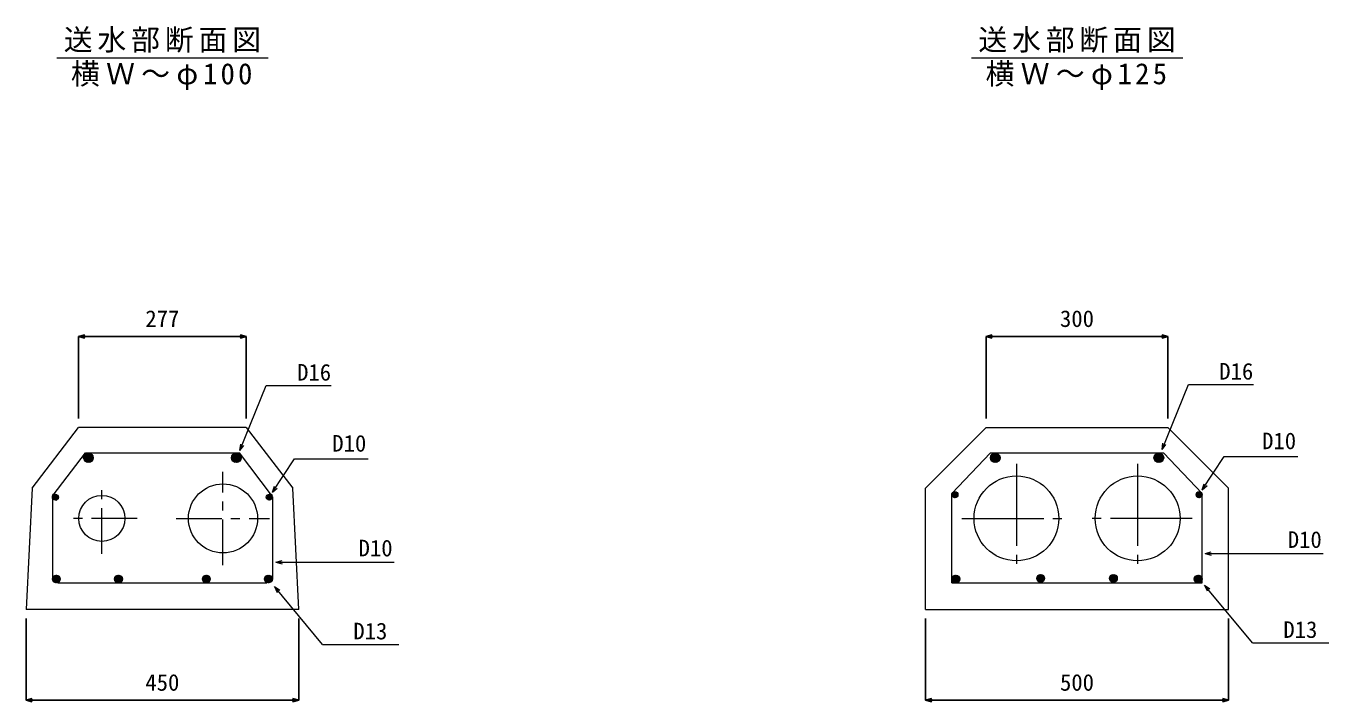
# Model space of a CAD drawing. Units: millimetres, scale not verified. Extents: x -9232 to 7975, y -6572 to 1682.
# Drawn here: x 3939 to 6089, y -1532 to -417 of the extents above; entities that cross this region are included whole.
import ezdxf
from ezdxf.enums import TextEntityAlignment as Align

# ---------------------------------------------------------------- set-up
doc = ezdxf.new("R2010")
doc.units = ezdxf.units.MM
doc.header["$LTSCALE"] = 15
doc.linetypes.add('CHAIN1', pattern=[8, 5, -1, 1, -1])
doc.linetypes.add('CHAIN2', pattern=[12, 9, -1, 1, -1])
doc.layers.add('0-1_ブロック', color=2, linetype='Continuous', lineweight=18)
doc.layers.add('0-A', color=7, linetype='Continuous', lineweight=18)
doc.layers.add('0-3_鉄筋', color=4, linetype='Continuous')
doc.layers.add('0-6_寸法', color=4, linetype='Continuous')
doc.styles.add('ＭＳ ゴシック', font='')
doc.styles.get('ＭＳ ゴシック').set_extended_font_data('MS Gothic')

msp = doc.modelspace()

# ---------------------------------------------------------------- linework, layer by layer
at = {"layer": '0-1_ブロック', "color": 3}
for p, q in [((3949.06, -1179.29), (4025.72, -1079.29)), ((4302.39, -1079.29), (4025.72, -1079.29)), ((4302.39, -1079.29), (4379.06, -1179.29)), ((5523.5, -1079.29), (5423.5, -1179.29)), ((5523.5, -1079.29), (5823.5, -1079.29)), ((5823.5, -1079.29), (5923.5, -1179.29)), ((3949.06, -1179.29), (3939.06, -1379.29)), ((4389.06, -1379.29), (4379.06, -1179.29)), ((5423.5, -1379.29), (5423.5, -1179.29)), ((4389.06, -1379.29), (3939.06, -1379.29))]:
    msp.add_line(p, q, dxfattribs=at)
at = {"layer": '0-1_ブロック'}
for p, q in [((3984.02, -1190.75), (4036.92, -1121.29)), ((4034.07, -1129.8), (4042.56, -1121.3)), ((4034.26, -1127.48), (4040.25, -1121.49)), ((4034.4, -1131.59), (4044.36, -1121.63)), ((4035.02, -1133.09), (4045.86, -1122.25)), ((4035.87, -1134.36), (4047.13, -1123.1)), ((4036.92, -1121.29), (4291.2, -1121.29)), ((4036.93, -1135.43), (4048.2, -1124.16)), ((4038.19, -1136.29), (4049.06, -1125.42)), ((4039.67, -1136.92), (4049.69, -1126.9)), ((4041.45, -1137.26), (4050.03, -1128.68)), ((4043.73, -1137.11), (4049.88, -1130.96)), ((4286.66, -1137.26), (4278.08, -1128.68)), ((4284.38, -1137.11), (4278.23, -1130.96)), ((4288.44, -1136.92), (4278.42, -1126.9)), ((4289.93, -1136.29), (4279.05, -1125.42)), ((4291.19, -1135.43), (4279.92, -1124.16)), ((4292.24, -1134.36), (4280.98, -1123.1)), ((4293.09, -1133.09), (4282.25, -1122.25)), ((4293.72, -1131.59), (4283.75, -1121.63)), ((4294.04, -1129.8), (4285.55, -1121.3)), ((4293.85, -1127.48), (4287.86, -1121.49)), ((4344.09, -1190.75), (4291.2, -1121.29)), ((5530.65, -1121.29), (5467, -1188.1)), ((5530.52, -1129.8), (5539.01, -1121.3)), ((5530.71, -1127.48), (5536.7, -1121.49)), ((5530.84, -1131.59), (5540.81, -1121.63)), ((5531.46, -1133.09), (5542.31, -1122.25)), ((5532.32, -1134.36), (5543.57, -1123.1)), ((5533.37, -1135.43), (5544.64, -1124.16)), ((5534.63, -1136.29), (5545.5, -1125.42)), ((5536.12, -1136.92), (5546.14, -1126.9)), ((5537.9, -1137.26), (5546.48, -1128.68)), ((5540.17, -1137.11), (5546.32, -1130.96)), ((5809.1, -1137.26), (5800.52, -1128.68)), ((5806.83, -1137.11), (5800.68, -1130.96)), ((5810.88, -1136.92), (5800.86, -1126.9)), ((5812.37, -1136.29), (5801.5, -1125.42)), ((5813.63, -1135.43), (5802.36, -1124.16)), ((5814.69, -1134.36), (5803.43, -1123.1)), ((5815.54, -1133.09), (5804.7, -1122.25)), ((5816.16, -1131.59), (5806.19, -1121.63)), ((5816.48, -1129.8), (5807.99, -1121.3)), ((5816.29, -1127.48), (5810.3, -1121.49)), ((3982.56, -1194.29), (3982.56, -1329.29)), ((3982.59, -1194.88), (3988.15, -1189.32)), ((3987.56, -1194.29), (3982.83, -1189.56)), ((3982.91, -1192.45), (3985.71, -1189.64)), ((3983.08, -1196.52), (3989.78, -1189.81)), ((3983.96, -1197.76), (3991.03, -1190.69)), ((3985.16, -1198.68), (3991.95, -1191.89)), ((3986.74, -1199.22), (3992.49, -1193.47)), ((3989.01, -1199.07), (3992.34, -1195.74)), ((4341.37, -1199.22), (4335.62, -1193.47)), ((4339.1, -1199.07), (4335.77, -1195.74)), ((4342.95, -1198.68), (4336.17, -1191.89)), ((4344.15, -1197.76), (4337.08, -1190.69)), ((4345.03, -1196.52), (4338.33, -1189.81)), ((4345.52, -1194.88), (4339.96, -1189.32)), ((4340.56, -1194.29), (4345.28, -1189.56)), ((4345.2, -1192.45), (4342.4, -1189.64)), ((4345.56, -1194.29), (4345.56, -1329.29)), ((5467, -1335.79), (5467, -1188.1)), ((5467, -1335.79), (5467, -1188.1)), ((5472.78, -1195.22), (5467.03, -1189.47)), ((5470.51, -1195.07), (5467.18, -1191.74)), ((5474.36, -1194.68), (5467.57, -1187.89)), ((5475.56, -1193.76), (5468.49, -1186.69)), ((5476.44, -1192.52), (5469.73, -1185.81)), ((5476.93, -1190.88), (5471.37, -1185.32)), ((5476.61, -1188.45), (5473.8, -1185.64)), ((5870.07, -1190.88), (5875.63, -1185.32)), ((5870.39, -1188.45), (5873.2, -1185.64)), ((5870.56, -1192.52), (5877.27, -1185.81)), ((5871.44, -1193.76), (5878.51, -1186.69)), ((5872.65, -1194.68), (5879.43, -1187.89)), ((5874.22, -1195.22), (5879.97, -1189.47)), ((5876.49, -1195.07), (5879.82, -1191.74)), ((5880, -1335.79), (5880, -1188.1)), ((3982.56, -1329.54), (3989.31, -1322.79)), ((3982.68, -1328), (3987.77, -1322.92)), ((3982.73, -1330.78), (3990.55, -1322.96)), ((3983.08, -1331.85), (3991.62, -1323.31)), ((3983.57, -1332.77), (3992.54, -1323.8)), ((3983.78, -1325.49), (3985.26, -1324.01)), ((3984.18, -1333.58), (3993.35, -1324.41)), ((3984.89, -1334.28), (3994.05, -1325.12)), ((3985.72, -1334.87), (3994.63, -1325.95)), ((3986.67, -1335.33), (3995.1, -1326.9)), ((3987.76, -1335.66), (3995.43, -1327.99)), ((3989.04, -1335.79), (3995.56, -1329.27)), ((3990.65, -1335.59), (3995.36, -1330.89)), ((4085.06, -1329.54), (4091.81, -1322.79)), ((4085.18, -1328), (4090.27, -1322.92)), ((4085.23, -1330.78), (4093.05, -1322.96)), ((4085.58, -1331.85), (4094.12, -1323.31)), ((4086.07, -1332.77), (4095.04, -1323.8)), ((4086.28, -1325.49), (4087.76, -1324.01)), ((4086.68, -1333.58), (4095.85, -1324.41)), ((4087.39, -1334.28), (4096.55, -1325.12)), ((4088.22, -1334.87), (4097.13, -1325.95)), ((4089.17, -1335.33), (4097.6, -1326.9)), ((4090.26, -1335.66), (4097.93, -1327.99)), ((4091.54, -1335.79), (4098.06, -1329.27)), ((4093.15, -1335.59), (4097.86, -1330.89)), ((4236.57, -1335.79), (4230.06, -1329.27)), ((4237.85, -1335.66), (4230.19, -1327.99)), ((4234.96, -1335.59), (4230.26, -1330.89)), ((4238.95, -1335.33), (4230.51, -1326.9)), ((4239.89, -1334.87), (4230.98, -1325.95)), ((4240.72, -1334.28), (4231.56, -1325.12)), ((4241.44, -1333.58), (4232.26, -1324.41)), ((4242.04, -1332.77), (4233.07, -1323.8)), ((4242.53, -1331.85), (4234, -1323.31)), ((4242.88, -1330.78), (4235.06, -1322.96)), ((4243.05, -1329.54), (4236.3, -1322.79)), ((4242.93, -1328), (4237.84, -1322.92)), ((4241.83, -1325.49), (4240.35, -1324.01)), ((4339.07, -1335.79), (4332.56, -1329.27)), ((4340.35, -1335.66), (4332.69, -1327.99)), ((4337.46, -1335.59), (4332.76, -1330.89)), ((4341.45, -1335.33), (4333.01, -1326.9)), ((4342.39, -1334.87), (4333.48, -1325.95)), ((4343.22, -1334.28), (4334.06, -1325.12)), ((4343.94, -1333.58), (4334.76, -1324.41)), ((4344.54, -1332.77), (4335.57, -1323.8)), ((4345.03, -1331.85), (4336.5, -1323.31)), ((4345.38, -1330.78), (4337.56, -1322.96)), ((4345.55, -1329.54), (4338.8, -1322.79)), ((4345.43, -1328), (4340.34, -1322.92)), ((4344.33, -1325.49), (4342.85, -1324.01)), ((5467.01, -1329.54), (5473.75, -1322.79)), ((5467.13, -1328), (5472.21, -1322.92)), ((5467.18, -1330.78), (5475, -1322.96)), ((5467.53, -1331.85), (5476.06, -1323.31)), ((5468.01, -1332.77), (5476.99, -1323.8)), ((5468.22, -1325.49), (5469.71, -1324.01)), ((5468.62, -1333.58), (5477.79, -1324.41)), ((5469.34, -1334.28), (5478.49, -1325.12)), ((5470.16, -1334.87), (5479.08, -1325.95)), ((5471.11, -1335.33), (5479.55, -1326.9)), ((5472.2, -1335.66), (5479.87, -1327.99)), ((5473.49, -1335.79), (5480, -1329.27)), ((5475.1, -1335.59), (5479.8, -1330.89)), ((5607.01, -1328.54), (5613.75, -1321.79)), ((5607.13, -1327), (5612.21, -1321.92)), ((5607.18, -1329.78), (5615, -1321.96)), ((5607.53, -1330.85), (5616.06, -1322.31)), ((5608.01, -1331.77), (5616.99, -1322.8)), ((5608.22, -1324.49), (5609.71, -1323.01)), ((5608.62, -1332.58), (5617.79, -1323.41)), ((5609.34, -1333.28), (5618.49, -1324.12)), ((5610.16, -1333.87), (5619.08, -1324.95)), ((5611.11, -1334.33), (5619.55, -1325.9)), ((5612.2, -1334.66), (5619.87, -1326.99)), ((5613.49, -1334.79), (5620, -1328.27)), ((5615.1, -1334.59), (5619.8, -1329.89)), ((5733.52, -1334.79), (5727, -1328.27)), ((5734.8, -1334.66), (5727.13, -1326.99)), ((5731.9, -1334.59), (5727.2, -1329.89)), ((5735.89, -1334.33), (5727.46, -1325.9)), ((5736.84, -1333.87), (5727.92, -1324.95)), ((5737.66, -1333.28), (5728.51, -1324.12)), ((5738.38, -1332.58), (5729.21, -1323.41)), ((5738.99, -1331.77), (5730.01, -1322.8)), ((5739.48, -1330.85), (5730.94, -1322.31)), ((5739.83, -1329.78), (5732, -1321.96)), ((5740, -1328.54), (5733.25, -1321.79)), ((5739.87, -1327), (5734.79, -1321.92)), ((5738.78, -1324.49), (5737.29, -1323.01)), ((5873.52, -1335.79), (5867, -1329.27)), ((5874.8, -1335.66), (5867.13, -1327.99)), ((5871.9, -1335.59), (5867.2, -1330.89)), ((5875.89, -1335.33), (5867.46, -1326.9)), ((5876.84, -1334.87), (5867.92, -1325.95)), ((5877.66, -1334.28), (5868.51, -1325.12)), ((5878.38, -1333.58), (5869.21, -1324.41)), ((5878.99, -1332.77), (5870.01, -1323.8)), ((5879.48, -1331.85), (5870.94, -1323.31)), ((5879.83, -1330.78), (5872, -1322.96)), ((5880, -1329.54), (5873.25, -1322.79)), ((5879.87, -1328), (5874.79, -1322.92)), ((5878.78, -1325.49), (5877.29, -1324.01)), ((3991.56, -1335.79), (4336.56, -1335.79)), ((5467, -1335.79), (5880, -1335.79))]:
    msp.add_line(p, q, dxfattribs=at)
at = {"layer": '0-1_ブロック', "color": 7, "linetype": 'CHAIN2'}
for p, q in [((5573.5, -1139.29), (5573.5, -1319.29)), ((5773.5, -1139.29), (5773.5, -1319.29)), ((5483.5, -1229.29), (5663.5, -1229.29)), ((5863.5, -1229.29), (5683.5, -1229.29))]:
    msp.add_line(p, q, dxfattribs=at)
at = {"layer": '0-1_ブロック', "color": 7, "linetype": 'CHAIN1'}
for p, q in [((4264.06, -1306.29), (4264.06, -1152.29)), ((4064.06, -1287.54), (4064.06, -1171.03)), ((4122.31, -1229.29), (4005.8, -1229.29)), ((4187.06, -1229.29), (4341.06, -1229.29))]:
    msp.add_line(p, q, dxfattribs=at)
at = {"layer": '0-1_ブロック'}
msp.add_lwpolyline([(5530.65, -1121.29), (5816.35, -1121.29), (5880, -1188.1)], dxfattribs=at)
at = {"layer": '0-1_ブロック', "color": 3}
msp.add_lwpolyline([(5423.5, -1379.29), (5923.5, -1379.29), (5923.5, -1179.29)], dxfattribs=at)
at = {"layer": '0-1_ブロック'}
for centre, radius in [((4042.06, -1129.29), 8), ((4286.06, -1129.29), 8), ((5538.5, -1129.29), 8), ((5808.5, -1129.29), 8), ((3987.56, -1194.29), 5), ((4340.56, -1194.29), 5), ((5471.96, -1190.29), 5), ((5875.04, -1190.29), 5), ((3989.06, -1329.29), 6.5), ((4091.56, -1329.29), 6.5), ((4236.56, -1329.29), 6.5), ((4339.06, -1329.29), 6.5), ((5473.5, -1329.29), 6.5), ((5613.5, -1328.29), 6.5), ((5733.5, -1328.29), 6.5), ((5873.5, -1329.29), 6.5)]:
    msp.add_circle(centre, radius, dxfattribs=at)
at = {"layer": '0-1_ブロック', "color": 7}
for centre, radius in [((5573.5, -1229.29), 70), ((5773.5, -1229.29), 70), ((4264.06, -1229.29), 57), ((4064.06, -1229.29), 38)]:
    msp.add_circle(centre, radius, dxfattribs=at)
at = {"layer": '0-3_鉄筋'}
for p, q in [((3939.06, -1529.29), (3939.06, -1394.29)), ((4389.06, -1529.29), (4389.06, -1394.29)), ((5423.5, -1529.29), (5423.5, -1394.29)), ((5923.5, -1529.29), (5923.5, -1394.29)), ((3939.06, -1529.29), (3949.2, -1526.57)), ((4389.06, -1529.29), (4378.91, -1526.57)), ((5423.5, -1529.29), (5433.64, -1526.57)), ((5923.5, -1529.29), (5913.36, -1526.57)), ((3939.06, -1529.29), (4389.06, -1529.29)), ((3939.06, -1529.29), (3949.2, -1532)), ((4389.06, -1529.29), (4378.91, -1532)), ((5423.5, -1529.29), (5923.5, -1529.29)), ((5423.5, -1529.29), (5433.64, -1532)), ((5923.5, -1529.29), (5913.36, -1532))]:
    msp.add_line(p, q, dxfattribs=at)
at = {"layer": '0-6_寸法'}
for p, q in [((4025.72, -929.29), (4035.87, -926.57)), ((4025.72, -929.29), (4302.39, -929.29)), ((4025.72, -929.29), (4035.87, -932)), ((4025.72, -929.29), (4025.72, -1064.29)), ((4302.39, -929.29), (4292.25, -926.57)), ((4302.39, -929.29), (4292.25, -932)), ((4302.39, -929.29), (4302.39, -1064.29)), ((5523.5, -929.29), (5533.64, -926.57)), ((5523.5, -929.29), (5823.5, -929.29)), ((5523.5, -929.29), (5533.64, -932)), ((5523.5, -929.29), (5523.5, -1064.29)), ((5823.5, -929.29), (5813.36, -926.57)), ((5823.5, -929.29), (5813.36, -932)), ((5823.5, -929.29), (5823.5, -1064.29))]:
    msp.add_line(p, q, dxfattribs=at)
at = {"layer": '0-A'}
for p, q in [((3989.7, -469.42), (4338.41, -469.42)), ((5499.14, -469.42), (5847.86, -469.42)), ((4291.96, -1117.38), (4293.26, -1106.96)), ((4291.96, -1117.38), (4298.3, -1109.01)), ((5813.83, -1115.71), (5815.13, -1105.29)), ((5813.83, -1115.71), (5820.16, -1107.34)), ((4345.68, -1186.14), (4382.08, -1131.01)), ((4382.08, -1131.01), (4503.42, -1131.01)), ((5880.16, -1182.14), (5916.56, -1127.01)), ((5916.56, -1127.01), (6037.91, -1127.01)), ((4345.68, -1186.14), (4349, -1176.18)), ((4345.68, -1186.14), (4353.53, -1179.18)), ((5880.16, -1182.14), (5883.48, -1172.18)), ((5880.16, -1182.14), (5888.02, -1175.18)), ((5884.85, -1287.29), (5895, -1284.58)), ((5884.85, -1287.29), (6079.79, -1287.29)), ((5884.85, -1287.29), (5895, -1290.01)), ((4351.42, -1301.3), (4361.57, -1298.58)), ((4351.42, -1301.3), (4546.36, -1301.3)), ((4351.42, -1301.3), (4361.57, -1304.02)), ((4349.13, -1341.69), (4353.52, -1351.24)), ((5883.96, -1339.24), (5888.34, -1348.78)), ((4428.31, -1437.14), (4554.43, -1437.14)), ((5963.13, -1434.68), (6089.25, -1434.68))]:
    msp.add_line(p, q, dxfattribs=at)
for points in [[(4291.96, -1117.38), (4335.49, -1010.24), (4442.63, -1010.24)], [(5813.83, -1115.71), (5857.36, -1008.57), (5964.5, -1008.57)], [(4428.31, -1437.14), (4349.13, -1341.69), (4357.7, -1347.77)], [(5963.13, -1434.68), (5883.96, -1339.24), (5892.52, -1345.31)]]:
    msp.add_lwpolyline(points, dxfattribs=at)

# ---------------------------------------------------------------- texts
at = {"layer": '0-3_鉄筋', "style": 'ＭＳ ゴシック'}
for s, p in [('450', (4135.93, -1521.79)), ('500', (5645.38, -1521.79))]:
    msp.add_text(s, height=27.49, dxfattribs=at).set_placement(p, align=Align.BOTTOM_LEFT)
at = {"layer": '0-6_寸法', "style": 'ＭＳ ゴシック'}
for s, p in [('277', (4135.93, -921.79)), ('300', (5645.38, -921.79))]:
    msp.add_text(s, height=27.49, dxfattribs=at).set_placement(p, align=Align.BOTTOM_LEFT)
at = {"layer": '0-A', "color": 4, "style": 'ＭＳ ゴシック'}
for s, p in [('D16', (4386.38, -1010.24)), ('D16', (5908.25, -1008.57)), ('D10', (4444.45, -1127.4)), ('D10', (5978.93, -1123.4)), ('D10', (4487.88, -1300.21)), ('D10', (6021.31, -1286.2)), ('D13', (4479.2, -1437.11)), ('D13', (6014.02, -1434.65))]:
    msp.add_text(s, height=27.49, dxfattribs=at).set_placement(p, align=Align.BOTTOM_LEFT)
at = {"layer": '0-A', "char_height": 34.84, "attachment_point": 7, "style": 'ＭＳ ゴシック'}
for s, insert in [('\\T1.17;送水部断面図', (4001.3, -461.37)), ('\\T1.17;送水部断面図', (5510.74, -461.37)), ('\\T1.22;横Ｗ～φ100', (4013.18, -522.71)), ('\\T1.22;横Ｗ～φ125', (5522.62, -522.71))]:
    msp.add_mtext(s, dxfattribs=dict(at, insert=insert))

doc.saveas('drawing.dxf')
